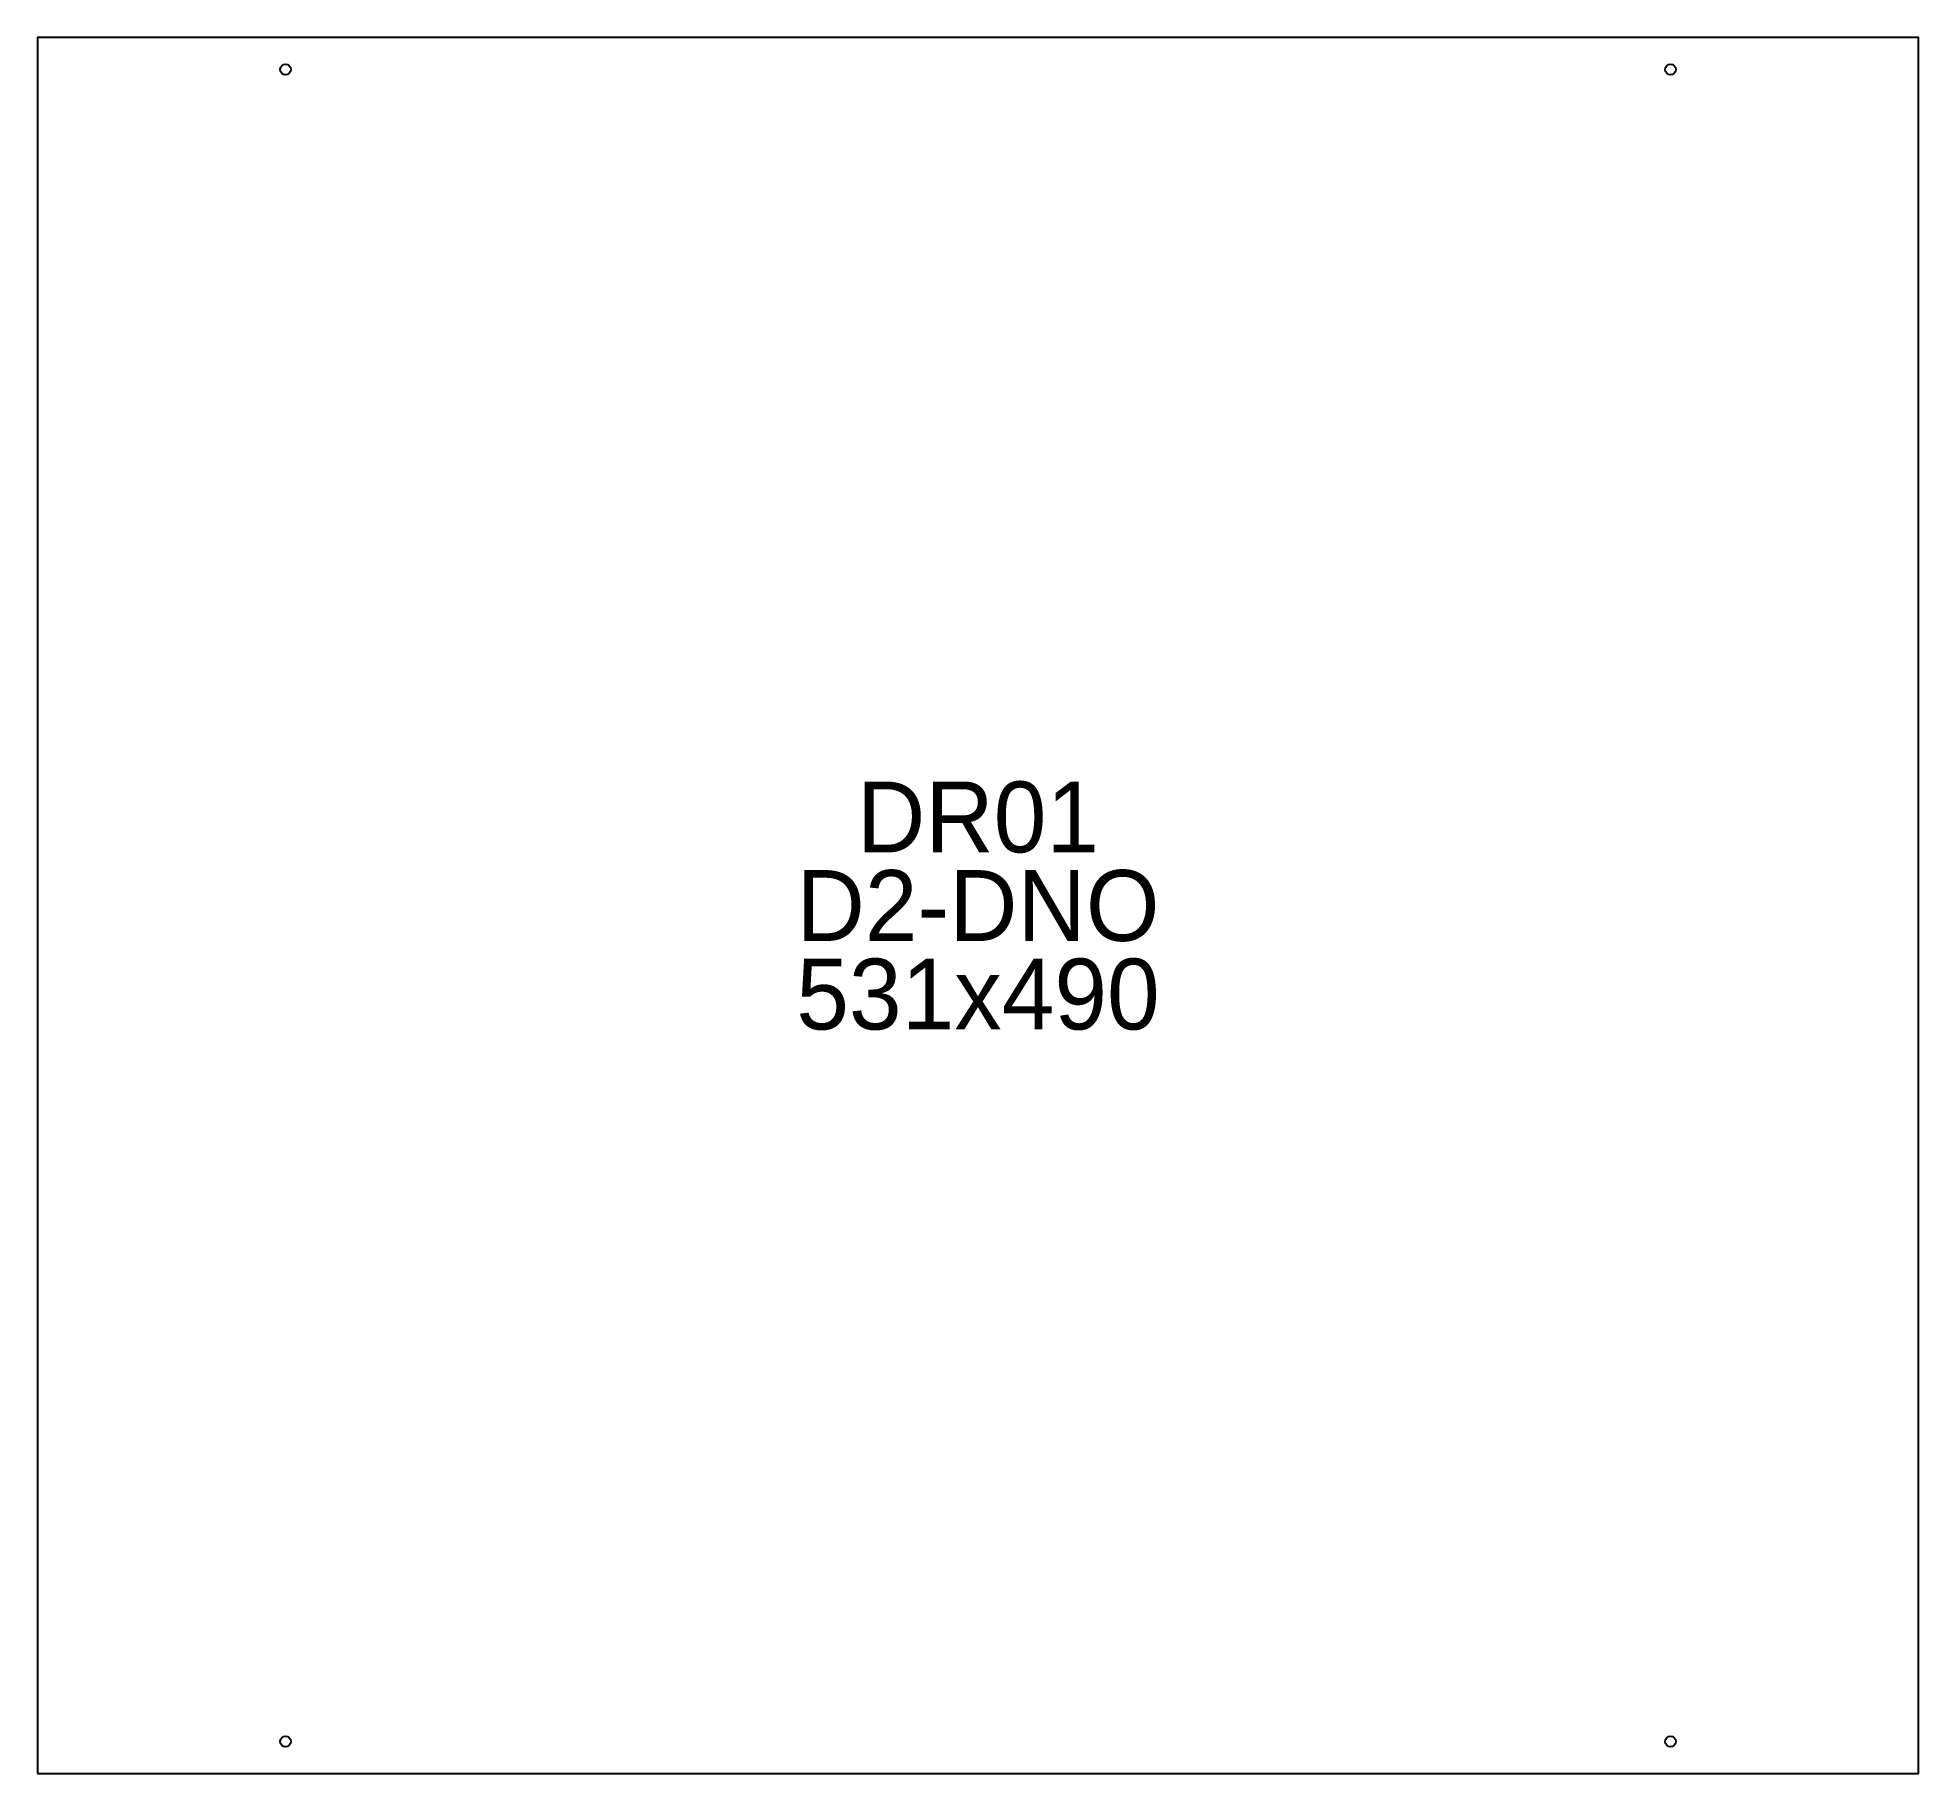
# Model space of a CAD drawing. Extents: x 0 to 531, y 0 to 490.
import ezdxf
from ezdxf.enums import TextEntityAlignment as Align

# ---------------------------------------------------------------- set-up
doc = ezdxf.new("R2010")
doc.units = 0
for name, color, linetype in [('OUTLINE', 7, 'CONTINUOUS'), ('SCREWS_3MM', 4, 'CONTINUOUS'), ('UNIT_NUMBER', 94, 'CONTINUOUS')]:
    doc.layers.add(name, color=color, linetype=linetype)

msp = doc.modelspace()

# ---------------------------------------------------------------- linework, layer by layer
at = {"layer": 'OUTLINE'}
msp.add_lwpolyline([(0, 0), (531, 0), (531, 490), (0, 490)], close=True, dxfattribs=at)
at = {"layer": 'SCREWS_3MM'}
for centre in [(70, 481), (461, 481), (70, 9), (461, 9)]:
    msp.add_circle(centre, 1.5, dxfattribs=at)

# ---------------------------------------------------------------- texts
at = {"layer": 'UNIT_NUMBER'}
for s, p in [('DR01', (265.5, 270)), ('D2-DNO', (265.5, 245)), ('531x490', (265.5, 220))]:
    msp.add_text(s, height=20, dxfattribs=at).set_placement(p, align=Align.MIDDLE_CENTER)

doc.saveas('drawing.dxf')
